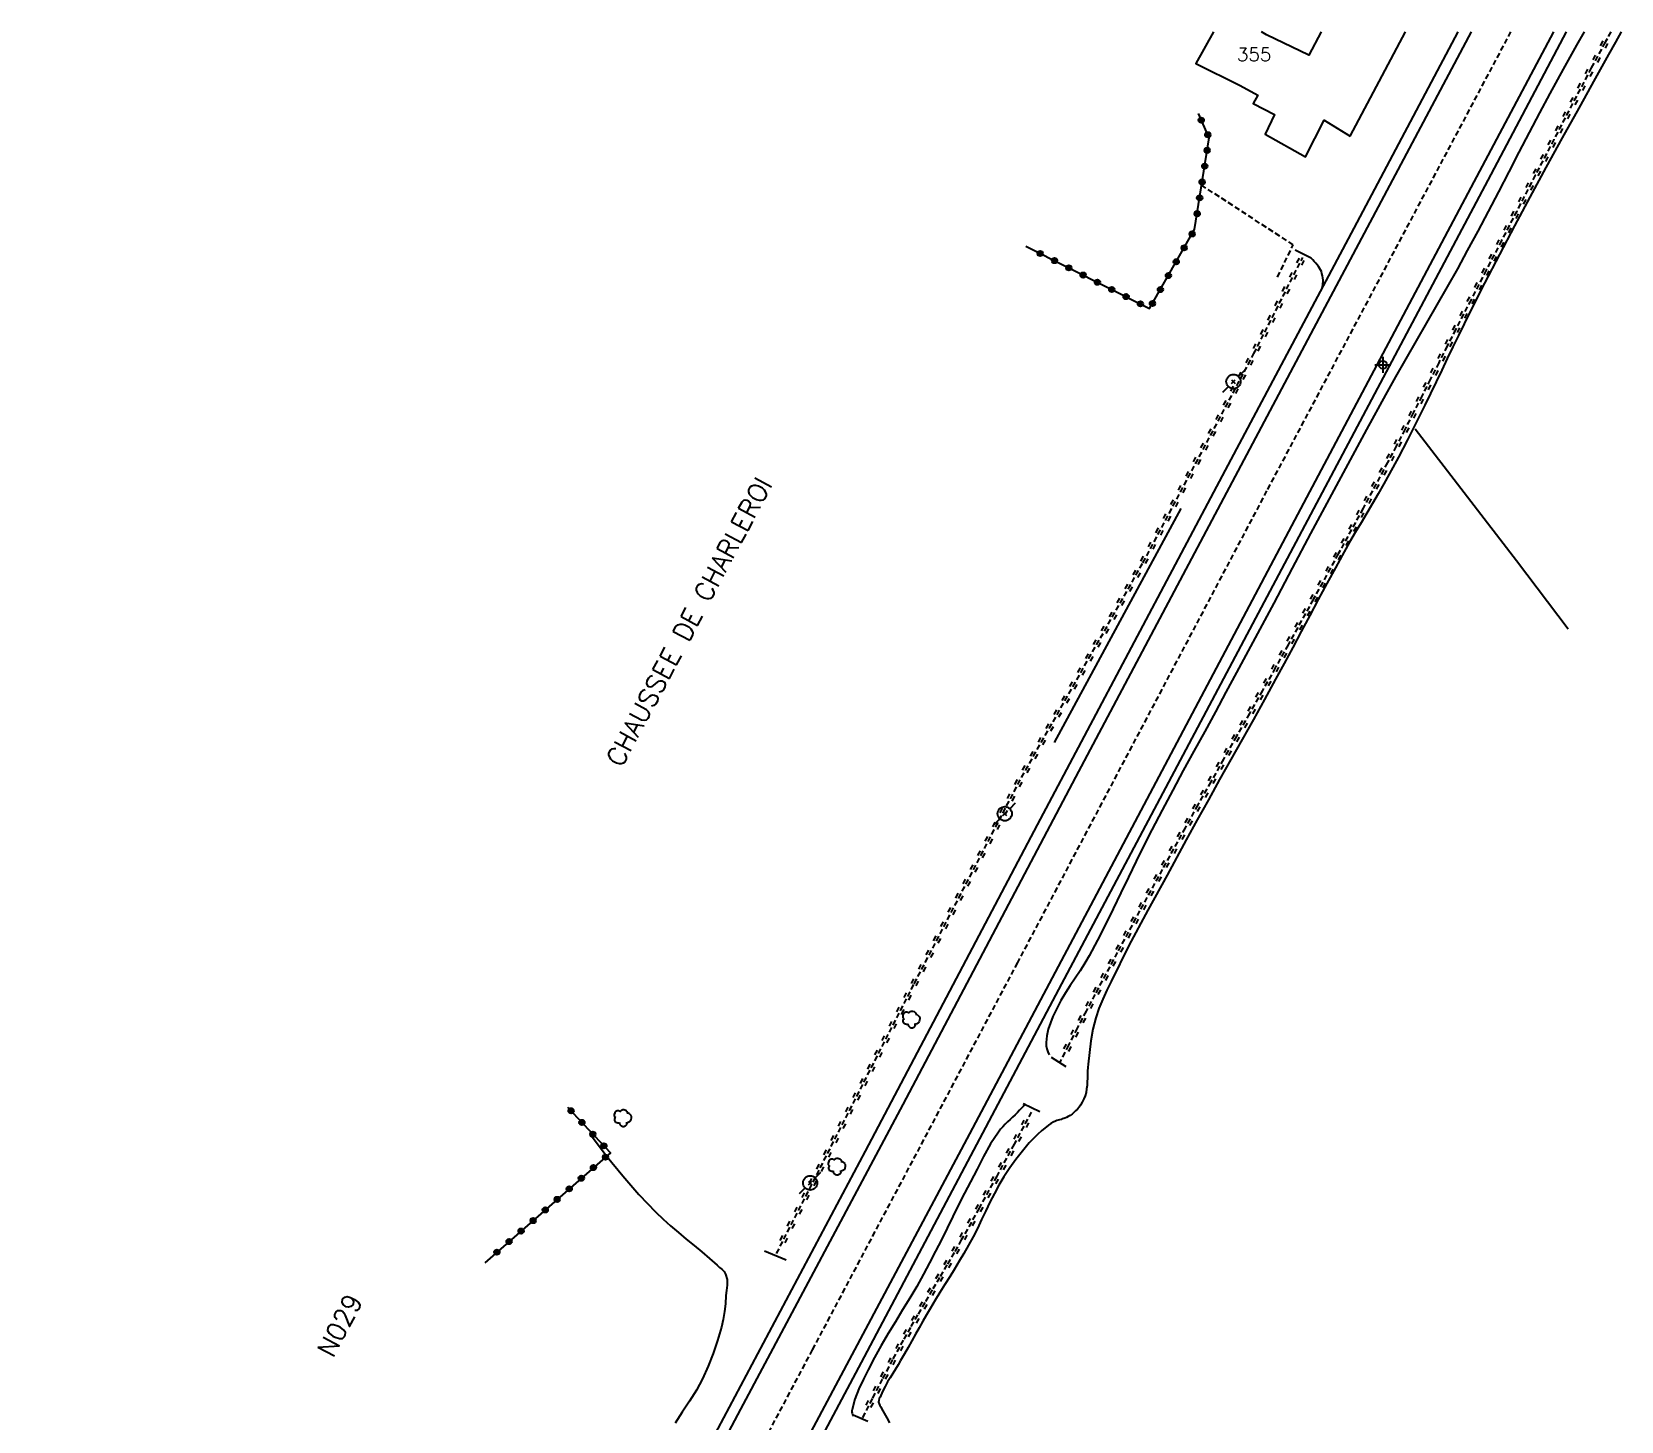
# Model space of a CAD drawing. Header units: millimetres. Extents: x 183000 to 184001, y 152999 to 154000.
# Drawn here: x 183553.7 to 183702.5, y 153870 to 154000 of the extents above; entities that cross this region are included whole.
import ezdxf
from ezdxf.enums import TextEntityAlignment as Align

# ---------------------------------------------------------------- set-up
doc = ezdxf.new("R2010")
doc.units = ezdxf.units.MM
doc.linetypes.add('DASHED', pattern=[0.75, 0.5, -0.25])
doc.layers.get('0').update_dxf_attribs({"linetype": 'CONTINUOUS'})
for name, color, linetype in [('W0001', 6, 'DASHED'), ('W0008', 7, 'CONTINUOUS'), ('W0017', 7, 'CONTINUOUS'), ('W0051', 7, 'CONTINUOUS'), ('W0101', 7, 'CONTINUOUS'), ('W0112', 1, 'DASHED'), ('W0120', 7, 'CONTINUOUS'), ('W0211', 2, 'CONTINUOUS'), ('W0220', 5, 'DASHED'), ('W0300', 7, 'CONTINUOUS'), ('W0323', 7, 'CONTINUOUS'), ('W0330', 7, 'CONTINUOUS'), ('W0473', 7, 'CONTINUOUS'), ('W0853', 7, 'CONTINUOUS'), ('W0989', 7, 'CONTINUOUS'), ('W0990', 7, 'CONTINUOUS'), ('W0991', 7, 'CONTINUOUS')]:
    doc.layers.add(name, color=color, linetype=linetype)
doc.styles.get("Standard").update_dxf_attribs({"font": 'romans.shx', "width": 0.85})

# ---------------------------------------------------------------- blocks, each defined once
blk = doc.blocks.new('T853')
for p, q in [((-0.75, 0), (0.75, 0)), ((0, 0.75), (0, -0.75))]:
    blk.add_line(p, q)
blk.add_ellipse((0, 0), major_axis=(-0.265, 0.265), ratio=1, start_param=3.926991, end_param=10.210176)
blk = doc.blocks.new('T300')
for p, q in [((-0.8, 0.51), (-0.86, 0.34)), ((-0.86, 0.34), (-0.86, 0.17)), ((-0.86, 0.17), (-0.74, 0.06)), ((-0.69, 0.63), (-0.8, 0.51)), ((-0.8, -0.06), (-0.74, 0.06)), ((-0.74, 0.06), (-0.69, 0.11)), ((-0.57, 0.69), (-0.69, 0.63)), ((-0.46, 0.69), (-0.57, 0.69)), ((-0.29, 0.63), (-0.46, 0.69)), ((-0.29, 0.63), (-0.17, 0.74)), ((-0.23, 0.57), (-0.29, 0.63)), ((-0.17, 0.74), (-0.06, 0.8)), ((-0.06, 0.8), (0.06, 0.8)), ((0.06, 0.8), (0.23, 0.74)), ((0.23, 0.74), (0.34, 0.63)), ((0.34, 0.63), (0.4, 0.51)), ((0.46, 0.46), (0.34, 0.46)), ((0.4, 0.51), (0.4, 0.46)), ((0.57, 0.4), (0.46, 0.46)), ((0.57, 0.4), (0.69, 0.29)), ((0.69, 0.29), (0.74, 0.17)), ((0.74, 0.06), (0.69, -0.17)), ((0.74, 0.17), (0.74, 0.06)), ((-0.8, -0.17), (-0.8, -0.06)), ((-0.8, -0.23), (-0.8, -0.17)), ((-0.74, -0.34), (-0.8, -0.23)), ((-0.69, -0.4), (-0.74, -0.34)), ((-0.51, -0.46), (-0.69, -0.4)), ((-0.4, -0.46), (-0.51, -0.46)), ((-0.4, -0.46), (-0.34, -0.46)), ((-0.34, -0.46), (-0.34, -0.4)), ((-0.34, -0.51), (-0.34, -0.46)), ((-0.29, -0.63), (-0.34, -0.51)), ((-0.17, -0.74), (-0.29, -0.63)), ((-0.06, -0.8), (-0.17, -0.74)), ((0.06, -0.8), (-0.06, -0.8)), ((0.17, -0.74), (0.06, -0.8)), ((0.23, -0.69), (0.17, -0.74)), ((0.29, -0.46), (0.23, -0.46)), ((0.29, -0.63), (0.23, -0.69)), ((0.46, -0.4), (0.29, -0.46)), ((0.34, -0.51), (0.29, -0.63)), ((0.34, -0.51), (0.34, -0.46)), ((0.57, -0.34), (0.46, -0.4)), ((0.63, -0.29), (0.57, -0.34)), ((0.69, -0.17), (0.63, -0.29))]:
    blk.add_line(p, q)
blk = doc.blocks.new('T473')
for p, q in [((-0.166667, 0.166667), (0.166667, -0.166667)), ((-0.166667, -0.166667), (0.166667, 0.166667)), ((0.500001, 0.500001), (1.000002, 1.000002)), ((-1.000002, -1.000002), (-0.500001, -0.500001))]:
    blk.add_line(p, q)
blk.add_ellipse((0, 0), major_axis=(0.471405, 0.471405), ratio=1, start_param=5.4977871438, end_param=11.780972451)
blk = doc.blocks.new('t323o')
at = {"color": 0, "linetype": 'Continuous'}
for radius in [0.25, 0.15]:
    blk.add_circle((0, 0), radius, dxfattribs=at)
blk = doc.blocks.new('t220o')
at = {"color": 0, "linetype": 'Continuous'}
for p, q in [((-0.25, 0.25), (0.25, 0.25)), ((-0.25, -0.25), (0.25, -0.25))]:
    blk.add_line(p, q, dxfattribs=at)

msp = doc.modelspace()

# ---------------------------------------------------------------- linework, layer by layer
at = {"layer": 'W0001'}
msp.add_lwpolyline([(183692.18, 154000), (183669.34, 153957.03), (183646.01, 153912.88), (183626.8, 153876.64), (183598.98, 153824.27), (183577.59, 153783.65), (183570.65, 153770.57)], dxfattribs=at)
at = {"layer": 'W0008'}
for points in [[(183577.65, 153764.27), (183577.26, 153764.97), (183576.9, 153765.68), (183576.56, 153766.4), (183576.25, 153767.14), (183576.11, 153767.49), (183575.99, 153767.85), (183575.88, 153768.22), (183575.78, 153768.59), (183575.69, 153769.01), (183575.62, 153769.43), (183575.56, 153769.85), (183575.53, 153770.28), (183585.71, 153789.55), (183608.85, 153833.04), (183631.4, 153875.45), (183649.88, 153910.37), (183669.67, 153947.64), (183690.07, 153986.12), (183697.4, 154000)], [(183615.89, 153865.28), (183631.8, 153895.24), (183647.88, 153925.79), (183665.5, 153958.98), (183677.54, 153981.63), (183687.26, 154000)]]:
    msp.add_lwpolyline(points, dxfattribs=at)
at = {"layer": 'W0017'}
for points in [[(183673.51, 153978.81), (183672.02, 153979.57)], [(183674.53, 153975.96), (183674.55, 153976.05), (183674.57, 153976.15), (183674.59, 153976.25), (183674.6, 153976.35), (183674.61, 153976.45), (183674.62, 153976.55), (183674.62, 153976.66), (183674.62, 153976.76), (183674.6, 153976.96), (183674.57, 153977.17), (183674.52, 153977.37), (183674.46, 153977.57), (183674.38, 153977.73), (183674.29, 153977.89), (183674.18, 153978.04), (183674.08, 153978.19), (183673.95, 153978.36), (183673.8, 153978.51), (183673.66, 153978.66), (183673.51, 153978.81)]]:
    msp.add_lwpolyline(points, dxfattribs=at)
at = {"layer": 'W0051'}
for points in [[(183688.48, 154000), (183674.27, 153973.24), (183651.45, 153930.23), (183635.3, 153899.6), (183620.09, 153871.1), (183608.66, 153849.53), (183596.92, 153827.36), (183582.28, 153799.75), (183569.8, 153776.24), (183553.56, 153745.65), (183537, 153714.23), (183514.7, 153672.28), (183514.02, 153671)], [(183521.8, 153671), (183525.01, 153677.02), (183546.96, 153718.51), (183559.95, 153743.08), (183573.91, 153769.5), (183586.09, 153792.42), (183600.6, 153819.7), (183620.82, 153857.89), (183641.55, 153896.86), (183657.6, 153927.12), (183672.83, 153955.89), (183688.48, 153985.42), (183696.21, 154000)]]:
    msp.add_lwpolyline(points, dxfattribs=at)
at = {"layer": 'W0101'}
for points in [[(183664.35, 154000), (183662.71, 153997.03), (183666.85, 153994.97), (183668.53, 153994.08), (183668.07, 153993.29), (183670.07, 153992.26), (183669.21, 153990.42), (183672.99, 153988.29), (183674.73, 153991.72), (183677.16, 153990.23)], [(183674.45, 154000), (183673.29, 153997.81), (183669.34, 153999.73), (183668.85, 154000)], [(183677.16, 153990.23), (183682.35, 154000)]]:
    msp.add_lwpolyline(points, dxfattribs=at)
at = {"layer": 'W0112'}
msp.add_lwpolyline([(183670.37, 153977.05), (183671.83, 153980.06), (183663.33, 153985.58)], dxfattribs=at)
at = {"layer": 'W0120'}
for points in [[(183649.18, 153904.03), (183650.53, 153903.17)], [(183648.12, 153898.92), (183646.55, 153899.65)], [(183624.36, 153885.03), (183622.33, 153885.87)], [(183630.64, 153870.56), (183632.02, 153869.96)]]:
    msp.add_lwpolyline(points, dxfattribs=at)
at = {"layer": 'W0211'}
for points in [[(183699.05, 154000), (183698.35, 153998.75), (183697.1, 153996.5), (183695.86, 153994.24), (183694.88, 153992.41), (183693.91, 153990.57), (183692.95, 153988.72), (183692, 153986.88), (183691.04, 153985.03), (183690.08, 153983.18), (183689.11, 153981.35), (183688.12, 153979.52), (183687.19, 153977.82), (183686.23, 153976.13), (183685.27, 153974.44), (183684.3, 153972.76), (183683.33, 153971.08), (183682.37, 153969.4), (183681.41, 153967.71), (183680.46, 153966.01), (183678.69, 153962.78), (183676.94, 153959.54), (183675.19, 153956.29), (183673.46, 153953.04), (183671.73, 153949.79), (183670, 153946.53), (183668.27, 153943.28), (183666.53, 153940.03), (183665.53, 153938.19), (183664.54, 153936.35), (183663.54, 153934.52), (183662.53, 153932.68), (183661.54, 153930.85), (183660.55, 153929.01), (183659.57, 153927.16), (183658.6, 153925.31), (183657.85, 153923.84), (183657.12, 153922.37), (183656.41, 153920.89), (183655.69, 153919.41), (183654.98, 153917.92), (183654.25, 153916.45), (183653.5, 153914.99), (183652.72, 153913.53), (183652.31, 153912.82), (183651.87, 153912.12), (183651.42, 153911.43), (183650.96, 153910.74), (183650.51, 153910.05), (183650.08, 153909.34), (183649.69, 153908.6), (183649.34, 153907.85), (183649.1, 153907.26), (183648.9, 153906.66), (183648.75, 153906.03), (183648.69, 153905.39), (183648.71, 153905.09), (183648.77, 153904.8), (183648.86, 153904.52), (183648.99, 153904.25)], [(183646.77, 153899.65), (183646.58, 153899.45), (183646.39, 153899.26), (183646.2, 153899.06), (183646.01, 153898.86), (183645.79, 153898.64), (183645.56, 153898.42), (183645.32, 153898.2), (183645.09, 153897.98), (183644.86, 153897.75), (183644.64, 153897.52), (183644.43, 153897.28), (183644.23, 153897.02), (183643.48, 153895.91), (183642.84, 153894.74), (183642.24, 153893.55), (183641.63, 153892.37), (183641.06, 153891.29), (183640.51, 153890.21), (183639.97, 153889.12), (183639.43, 153888.03), (183638.89, 153886.95), (183638.35, 153885.86), (183637.79, 153884.78), (183637.22, 153883.71), (183636.59, 153882.58), (183635.93, 153881.47), (183635.26, 153880.37), (183634.59, 153879.27), (183633.92, 153878.17), (183633.26, 153877.06), (183632.64, 153875.93), (183632.05, 153874.78), (183631.6, 153873.88), (183631.16, 153872.98), (183630.78, 153872.03), (183630.53, 153871.04), (183630.52, 153870.93), (183630.52, 153870.81), (183630.53, 153870.7), (183630.56, 153870.58), (183630.57, 153870.55), (183630.59, 153870.52), (183630.61, 153870.5), (183630.64, 153870.47)]]:
    msp.add_lwpolyline(points, dxfattribs=at)
at = {"layer": 'W0220'}
for points in [[(183701.56, 154000), (183701.03, 153999.03), (183699.73, 153996.62), (183697.97, 153993.28), (183696.22, 153989.93), (183694.49, 153986.58), (183692.75, 153983.22), (183691.32, 153980.46), (183689.89, 153977.69), (183688.47, 153974.92), (183687.04, 153972.16), (183686.24, 153970.6), (183685.45, 153969.03), (183684.66, 153967.47), (183683.87, 153965.91), (183683.07, 153964.35), (183682.27, 153962.79), (183681.47, 153961.23), (183680.65, 153959.68), (183678.36, 153955.4), (183676.04, 153951.13), (183673.7, 153946.88), (183671.34, 153942.63), (183670.15, 153940.48), (183668.94, 153938.34), (183667.74, 153936.2), (183666.52, 153934.06), (183665.31, 153931.93), (183664.1, 153929.79), (183662.9, 153927.64), (183661.71, 153925.5), (183659.57, 153921.61), (183657.45, 153917.72), (183655.35, 153913.82), (183653.27, 153909.91), (183652.44, 153908.33), (183651.61, 153906.75), (183650.8, 153905.16), (183649.99, 153903.57)], [(183623.47, 153885.66), (183636.35, 153910.91), (183646.39, 153930.21), (183657.76, 153950.29), (183668.15, 153969.88), (183672.72, 153978.89)], [(183647.31, 153898.89), (183645.7, 153895.89), (183644.07, 153892.89), (183642.43, 153889.91), (183640.76, 153886.93), (183640.09, 153885.75), (183639.41, 153884.58), (183638.72, 153883.41), (183638.03, 153882.24), (183637.34, 153881.07), (183636.66, 153879.9), (183635.99, 153878.72), (183635.32, 153877.54), (183634.33, 153875.73), (183633.36, 153873.9), (183632.41, 153872.07), (183631.48, 153870.23)]]:
    msp.add_lwpolyline(points, dxfattribs=at)
at = {"layer": 'W0300'}
for points in [[(183661.3, 153955.38), (183649.45, 153933.48)], [(183606.23, 153896.54), (183607.61, 153894.7), (183609.06, 153892.92), (183610.57, 153891.19), (183612.16, 153889.53), (183612.84, 153888.86), (183613.55, 153888.23), (183614.27, 153887.61), (183615, 153887.01), (183615.74, 153886.41), (183616.47, 153885.81), (183617.19, 153885.19), (183617.89, 153884.55), (183618.11, 153884.36), (183618.34, 153884.18), (183618.55, 153883.97), (183618.7, 153883.71), (183618.83, 153883.21), (183618.84, 153882.69), (183618.78, 153882.19), (183618.73, 153881.71), (183618.67, 153880.96), (183618.58, 153880.22), (183618.46, 153879.48), (183618.3, 153878.76), (183617.95, 153877.52), (183617.54, 153876.3), (183617.07, 153875.11), (183616.54, 153873.94), (183615.96, 153872.86), (183615.31, 153871.82), (183614.63, 153870.79), (183613.97, 153869.77)]]:
    msp.add_lwpolyline(points, dxfattribs=at)
at = {"layer": 'W0323'}
for points in [[(183662.6, 153981.49), (183663.96, 153990.07), (183662.95, 153992.35)], [(183646.8, 153979.93), (183658.38, 153974.1), (183662.6, 153981.49)], [(183603.91, 153899.35), (183607.91, 153895.08), (183596.16, 153884.79)]]:
    msp.add_lwpolyline(points, dxfattribs=at)
at = {"layer": 'W0330'}
for points in [[(183702.53, 154000), (183701.99, 153999.03), (183701.35, 153997.89), (183700.72, 153996.76), (183700.09, 153995.62), (183698.55, 153992.85), (183697.01, 153990.08), (183695.48, 153987.31), (183693.97, 153984.52), (183692.54, 153981.84), (183691.13, 153979.16), (183689.74, 153976.46), (183688.37, 153973.75), (183687.83, 153972.67), (183687.3, 153971.59), (183686.78, 153970.5), (183686.25, 153969.41), (183685.73, 153968.32), (183685.21, 153967.23), (183684.68, 153966.15), (183684.15, 153965.06), (183683.33, 153963.44), (183682.51, 153961.82), (183681.68, 153960.2), (183680.82, 153958.6), (183680.31, 153957.68), (183679.78, 153956.76), (183679.25, 153955.86), (183678.71, 153954.95), (183678.18, 153954.05), (183677.64, 153953.14), (183677.11, 153952.23), (183676.59, 153951.32), (183675.78, 153949.84), (183674.97, 153948.35), (183674.17, 153946.86), (183673.37, 153945.37), (183672.58, 153943.88), (183671.79, 153942.38), (183670.99, 153940.89), (183670.18, 153939.41), (183669.14, 153937.52), (183668.1, 153935.64), (183667.05, 153933.76), (183665.99, 153931.89), (183664.94, 153930.01), (183663.89, 153928.13), (183662.85, 153926.25), (183661.82, 153924.36), (183660.02, 153921.08), (183658.21, 153917.79), (183656.45, 153914.48), (183654.78, 153911.12), (183654.38, 153910.29), (183654, 153909.45), (183653.64, 153908.59), (183653.35, 153907.71), (183653.08, 153906.65), (183652.89, 153905.56), (183652.75, 153904.47), (183652.62, 153903.38), (183652.59, 153903.05), (183652.57, 153902.72), (183652.57, 153902.39), (183652.56, 153902.06), (183652.55, 153901.73), (183652.53, 153901.39), (183652.49, 153901.06), (183652.43, 153900.73), (183652.34, 153900.42), (183652.22, 153900.12), (183652.08, 153899.82), (183651.91, 153899.54), (183651.78, 153899.35), (183651.63, 153899.17), (183651.46, 153899), (183651.29, 153898.84), (183651.13, 153898.71), (183650.95, 153898.58), (183650.77, 153898.47), (183650.59, 153898.38), (183650.46, 153898.33), (183650.34, 153898.28), (183650.21, 153898.25), (183650.09, 153898.21), (183649.96, 153898.18), (183649.83, 153898.15), (183649.71, 153898.1), (183649.59, 153898.05), (183649.36, 153897.94), (183649.14, 153897.81), (183648.92, 153897.66), (183648.72, 153897.51), (183648.29, 153897.16), (183647.89, 153896.79), (183647.5, 153896.4), (183647.12, 153896), (183646.48, 153895.24), (183645.86, 153894.46), (183645.29, 153893.66), (183644.74, 153892.83), (183644.28, 153892.05), (183643.85, 153891.26), (183643.44, 153890.45), (183643.05, 153889.64), (183642.66, 153888.83), (183642.27, 153888.01), (183641.87, 153887.21), (183641.44, 153886.42), (183641.01, 153885.67), (183640.57, 153884.93), (183640.12, 153884.2), (183639.67, 153883.47), (183639.21, 153882.74), (183638.76, 153882.01), (183638.31, 153881.28), (183637.87, 153880.54), (183637.51, 153879.93), (183637.16, 153879.32), (183636.81, 153878.71), (183636.46, 153878.1), (183636.12, 153877.48), (183635.77, 153876.87), (183635.43, 153876.26), (183635.08, 153875.64), (183634.84, 153875.24), (183634.6, 153874.83), (183634.35, 153874.43), (183634.1, 153874.03), (183633.86, 153873.63), (183633.63, 153873.22), (183633.41, 153872.8), (183633.21, 153872.37), (183633.15, 153872.22), (183633.08, 153872.07), (183633.03, 153871.91), (183633.02, 153871.75), (183633.06, 153871.58), (183633.13, 153871.43), (183633.21, 153871.29), (183633.29, 153871.15), (183633.41, 153870.93), (183633.53, 153870.71), (183633.65, 153870.5), (183633.78, 153870.28), (183634.05, 153869.8)], [(183697.57, 153944.09), (183692.73, 153950.5), (183683.25, 153962.82)]]:
    msp.add_lwpolyline(points, dxfattribs=at)

# ---------------------------------------------------------------- block references
at = {"layer": 'W0220'}
for p, rotation in [((183700.91, 153998.8), 241.724807284876), ((183700.2, 153997.48), 241.724807284876), ((183699.49, 153996.16), 242.103594774257), ((183698.79, 153994.84), 242.103594774257), ((183698.09, 153993.51), 242.103594774257), ((183697.39, 153992.18), 242.4806323669301), ((183696.7, 153990.85), 242.4806323669301), ((183696.01, 153989.52), 242.6599993558721), ((183694.63, 153986.85), 242.6599993558721), ((183695.32, 153988.19), 242.6599993558721), ((183693.94, 153985.52), 242.6416832997873), ((183693.25, 153984.19), 242.6416832997873), ((183692.56, 153982.86), 242.6266959736873), ((183691.87, 153981.53), 242.6266959736873), ((183691.18, 153980.19), 242.6917269059076), ((183672.51, 153978.48), 63.09240956521116), ((183690.49, 153978.86), 242.6917269059076), ((183671.84, 153977.14), 63.09240956521116), ((183689.81, 153977.53), 242.7441998418936), ((183671.16, 153975.81), 63.09240956521116), ((183689.12, 153976.19), 242.7441998418936), ((183670.48, 153974.47), 63.09240956521116), ((183687.75, 153973.53), 242.7841147663255), ((183688.43, 153974.86), 242.7841147663255), ((183669.8, 153973.13), 63.09240956521116), ((183687.06, 153972.19), 242.7841147663255), ((183668.44, 153970.46), 63.09240956521116), ((183669.12, 153971.79), 63.09240956521116), ((183686.38, 153970.86), 242.8973438730533), ((183667.75, 153969.13), 62.05966352296553), ((183685.7, 153969.52), 243.0570748337385), ((183667.05, 153967.8), 62.05966352296553), ((183685.02, 153968.18), 243.1395171209344), ((183666.34, 153966.48), 62.05966352296553), ((183684.34, 153966.84), 243.1446698595428), ((183665.64, 153965.15), 62.05966352296553), ((183683.66, 153965.51), 243.0604682124834), ((183664.94, 153963.82), 62.05966352296553), ((183682.98, 153964.17), 242.8869170091036), ((183664.24, 153962.5), 62.05966352296553), ((183682.3, 153962.83), 242.8869170091036), ((183663.53, 153961.17), 62.05966352296553), ((183680.91, 153960.17), 242.3079873741597), ((183681.61, 153961.5), 242.6360891752763), ((183662.83, 153959.85), 62.05966352296553), ((183680.21, 153958.85), 241.8691792715491), ((183661.42, 153957.2), 62.05966352296553), ((183662.13, 153958.52), 62.05966352296553), ((183679.5, 153957.53), 241.8691792715491), ((183660.72, 153955.87), 62.05966352296553), ((183678.8, 153956.2), 241.8691792715491), ((183660.02, 153954.55), 62.05966352296553), ((183678.08, 153954.88), 241.4210804046395), ((183659.32, 153953.22), 62.05966352296553), ((183677.37, 153953.56), 241.4210804046395), ((183658.61, 153951.9), 62.05966352296553), ((183676.65, 153952.25), 241.4210804046395), ((183657.91, 153950.57), 62.05966352296553), ((183675.21, 153949.62), 241.1405507118461), ((183675.93, 153950.93), 241.1405507118461), ((183657.18, 153949.26), 60.48905089553031), ((183674.48, 153948.3), 241.1405507118461), ((183655.7, 153946.65), 60.48905089553031), ((183656.44, 153947.96), 60.48905089553031), ((183673.76, 153946.99), 241.1405507118461), ((183654.96, 153945.35), 60.48905089553031), ((183673.03, 153945.68), 241.0276041801925), ((183654.22, 153944.04), 60.48905089553031), ((183672.31, 153944.37), 241.0276041801925), ((183653.48, 153942.74), 60.48905089553031), ((183671.58, 153943.05), 241.0276041801925), ((183652.75, 153941.43), 60.48905089553031), ((183670.85, 153941.74), 240.880691049169), ((183652.01, 153940.13), 60.48905089553031), ((183670.12, 153940.43), 240.6604647580126), ((183651.27, 153938.82), 60.48905089553031), ((183668.65, 153937.82), 240.5128476687088), ((183669.39, 153939.12), 240.6604647580126), ((183650.53, 153937.52), 60.48905089553031), ((183667.91, 153936.51), 240.5128476687088), ((183649.05, 153934.9), 60.48905089553031), ((183649.79, 153936.21), 60.48905089553031), ((183667.17, 153935.21), 240.4378411652847), ((183648.31, 153933.6), 60.48905089553031), ((183666.43, 153933.9), 240.4499062062167), ((183647.57, 153932.29), 60.48905089553031), ((183665.69, 153932.6), 240.4499062062167), ((183646.83, 153930.99), 60.48905089553031), ((183664.95, 153931.29), 240.5490421571616), ((183646.11, 153929.67), 62.51093727613988), ((183664.22, 153929.99), 240.5490421571616), ((183645.42, 153928.34), 62.51093727613988), ((183662.75, 153927.37), 240.9651391323656), ((183663.48, 153928.68), 240.7207870022005), ((183644.73, 153927.01), 62.51093727613988), ((183662.02, 153926.06), 240.9651391323656), ((183643.34, 153924.35), 62.51093727613988), ((183644.04, 153925.68), 62.51093727613988), ((183661.3, 153924.74), 241.2002892589366), ((183642.65, 153923.02), 62.51093727613988), ((183660.57, 153923.43), 241.2002892589366), ((183641.96, 153921.69), 62.51093727613988), ((183659.85, 153922.11), 241.2002892589366), ((183641.27, 153920.36), 62.51093727613988), ((183659.13, 153920.8), 241.4123909528534), ((183640.58, 153919.03), 62.51093727613988), ((183658.41, 153919.48), 241.4123909528534), ((183639.88, 153917.7), 62.51093727613988), ((183657.7, 153918.16), 241.4123909528534), ((183639.19, 153916.37), 62.51093727613988), ((183656.27, 153915.52), 241.6636705399352), ((183656.98, 153916.84), 241.6636705399352), ((183638.5, 153915.04), 62.51093727613988), ((183655.56, 153914.2), 241.6636705399352), ((183637.81, 153913.7), 62.51093727613988), ((183654.85, 153912.88), 241.9541273349295), ((183636.42, 153911.04), 62.51093727613988), ((183637.11, 153912.37), 62.51093727613988), ((183654.15, 153911.56), 241.9541273349295), ((183635.74, 153909.71), 62.97068411977283), ((183653.44, 153910.23), 241.9541273349295), ((183635.06, 153908.37), 62.97068411977283), ((183652.74, 153908.91), 242.2449365095783), ((183634.37, 153907.04), 62.97068411977283), ((183652.04, 153907.58), 242.5198699715749), ((183633.69, 153905.7), 62.97068411977283), ((183651.35, 153906.25), 242.7948021608325), ((183633.01, 153904.36), 62.97068411977283), ((183650.67, 153904.91), 243.069733078212), ((183632.33, 153903.03), 62.97068411977283), ((183631.65, 153901.69), 62.97068411977283), ((183630.97, 153900.35), 62.97068411977283), ((183629.6, 153897.68), 62.97068411977283), ((183630.28, 153899.02), 62.97068411977283), ((183646.72, 153897.79), 241.8169930155565), ((183628.92, 153896.35), 62.97068411977283), ((183646.01, 153896.47), 241.8169930155565), ((183628.24, 153895.01), 62.97068411977283), ((183645.3, 153895.15), 241.4718984054263), ((183627.56, 153893.67), 62.97068411977283), ((183644.58, 153893.83), 241.4718984054263), ((183626.88, 153892.34), 62.97068411977283), ((183643.87, 153892.51), 241.1267996826138), ((183626.19, 153891), 62.97068411977283), ((183643.14, 153891.2), 241.1267996826138), ((183625.51, 153889.67), 62.97068411977283), ((183642.42, 153889.89), 240.7816968471776), ((183624.83, 153888.33), 62.97068411977283), ((183640.95, 153887.27), 240.7816968471776), ((183641.68, 153888.58), 240.7816968471776), ((183624.15, 153886.99), 62.97068411977283), ((183640.21, 153885.96), 240.3390629254802), ((183639.46, 153884.67), 239.8678952042731), ((183638.7, 153883.37), 239.4252969805415), ((183637.94, 153882.08), 239.4853386861915), ((183637.18, 153880.79), 239.7434102058847), ((183636.43, 153879.49), 240.1680268922961), ((183634.96, 153876.87), 241.3817958359651), ((183635.69, 153878.19), 240.7591678343816), ((183634.24, 153875.56), 241.9669368163104), ((183633.54, 153874.23), 241.9669368163104), ((183632.84, 153872.9), 242.5520757074193), ((183632.16, 153871.57), 243.1372125090492)]:
    msp.add_blockref('t220o', p, dxfattribs=dict(at, rotation=rotation))
at = {"layer": 'W0300'}
for p in [(183636.13, 153907.55), (183609.12, 153898.32), (183629.15, 153893.78)]:
    msp.add_blockref('T300', p, dxfattribs=at)
at = {"layer": 'W0323'}
for p, rotation in [((183663.22, 153991.73), 113.7728876818128), ((183663.83, 153990.36), 113.7728876818128), ((183663.77, 153988.9), 81.03720470215576), ((183663.54, 153987.42), 81.03720470215576), ((183663.3, 153985.94), 81.03720470215576), ((183663.07, 153984.46), 81.03720470215576), ((183662.84, 153982.97), 81.03720470215576), ((183662.37, 153981.08), 60.25566511984119), ((183661.62, 153979.78), 60.25566511984119), ((183648.14, 153979.25), 333.2915400503784), ((183649.48, 153978.58), 333.2915400503784), ((183650.82, 153977.91), 333.2915400503784), ((183660.88, 153978.48), 60.25566511984119), ((183652.16, 153977.23), 333.2915400503784), ((183653.5, 153976.56), 333.2915400503784), ((183660.14, 153977.18), 60.25566511984119), ((183654.84, 153975.88), 333.2915400503784), ((183656.18, 153975.21), 333.2915400503784), ((183659.39, 153975.87), 60.25566511984119), ((183657.52, 153974.54), 333.2915400503784), ((183658.65, 153974.57), 60.25566511984119), ((183604.23, 153899.02), 313.0279989555875), ((183605.25, 153897.92), 313.0279989555875), ((183606.27, 153896.82), 313.0279989555875), ((183607.3, 153895.73), 313.0279989555875), ((183607.45, 153894.67), 221.2100940770573), ((183606.32, 153893.69), 221.2100940770573), ((183604.06, 153891.71), 221.2100940770573), ((183605.19, 153892.7), 221.2100940770573), ((183602.93, 153890.72), 221.2100940770573), ((183600.68, 153888.74), 221.2100940770573), ((183601.81, 153889.73), 221.2100940770573), ((183599.55, 153887.76), 221.2100940770573), ((183597.29, 153885.78), 221.2100940770573), ((183598.42, 153886.77), 221.2100940770573)]:
    msp.add_blockref('t323o', p, dxfattribs=dict(at, rotation=rotation))
at = {"layer": 'W0473'}
for p in [(183666.23, 153967.26), (183644.82, 153926.82), (183626.61, 153892.26)]:
    msp.add_blockref('T473', p, dxfattribs=at)
at = {"layer": 'W0853'}
msp.add_blockref('T853', (183680.22, 153968.83), dxfattribs=at)

# ---------------------------------------------------------------- texts
at = {"layer": 'W0989'}
msp.add_text('CHAUSSEE DE CHARLEROI  ', height=1.75, rotation=61.9974, dxfattribs=at).set_placement((183615.83, 153945.85), align=Align.MIDDLE_CENTER)
at = {"layer": 'W0990'}
msp.add_text('N029  ', height=1.75, rotation=62.7444, dxfattribs=at).set_placement((183583.13, 153880.01), align=Align.MIDDLE_CENTER)
at = {"layer": 'W0991'}
msp.add_text('355', height=1.25, dxfattribs=at).set_placement((183668.17, 153997.88), align=Align.MIDDLE_CENTER)

doc.saveas('drawing.dxf')
